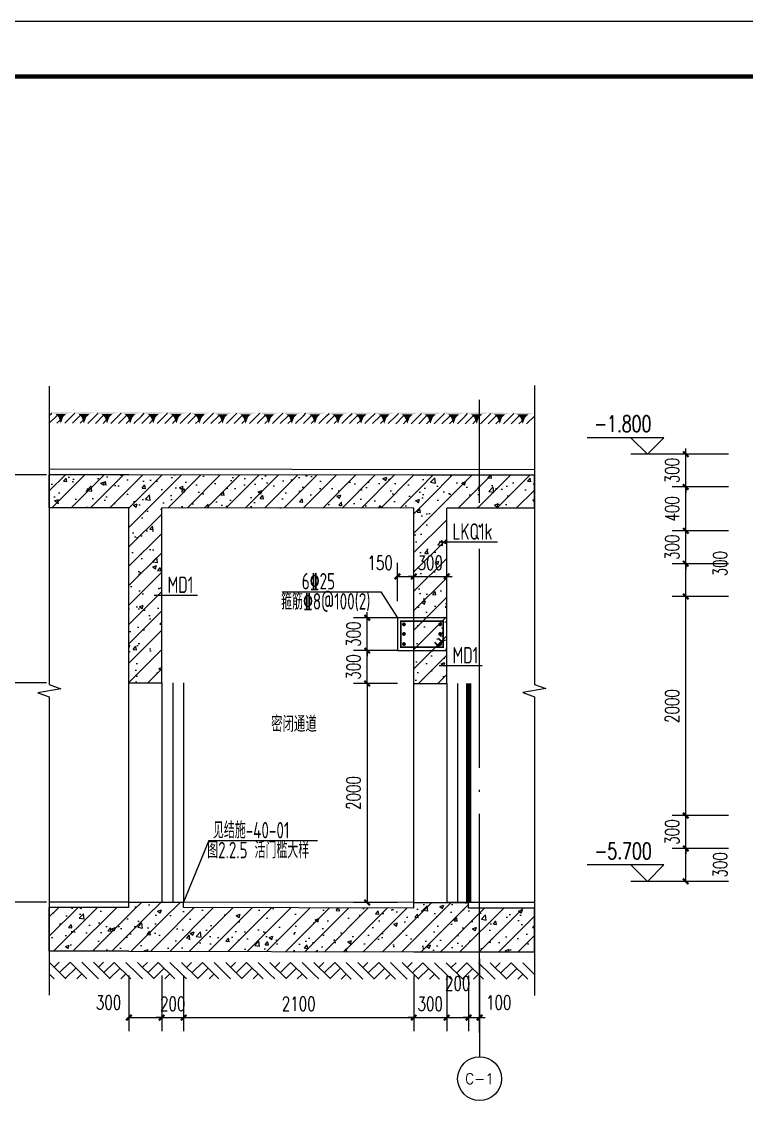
# Model space of a CAD drawing. Extents: x 37906 to 290206, y -18154 to 41246.
# Drawn here: x 275900 to 282512, y 31371 to 41246 of the extents above; entities that cross this region are included whole.
import ezdxf
from ezdxf.enums import TextEntityAlignment as Align

# ---------------------------------------------------------------- set-up
doc = ezdxf.new("R2010")
doc.units = 0
doc.header["$LTSCALE"] = 1000
doc.header["$MEASUREMENT"] = 0
doc.linetypes.add('DOTE', pattern=[2.42, 2, -0.2, 0.02, -0.2])
for name, color, linetype in [('$0$填充', 8, 'Continuous'), ('AXIS', 3, 'Continuous'), ('AXIS_TEXT', 7, 'Continuous'), ('DIM_SYMB', 3, 'Continuous'), ('DOTE', 1, 'DOTE'), ('ECA_TK', 7, 'Continuous'), ('PUB_DIM', 3, 'Continuous'), ('PUB_HATCH', 8, 'Continuous'), ('PUB_TEXT', 7, 'Continuous'), ('REIN', 1, 'Continuous'), ('RF-M', 7, 'Continuous'), ('RF-QT', 30, 'Continuous'), ('SURFACE', 6, 'Continuous'), ('TEXT', 7, 'Continuous'), ('tk', 7, 'Continuous'), ('可见线', 7, 'Continuous')]:
    doc.layers.add(name, color=color, linetype=linetype)
doc.layers.add('RF-WZ', color=110, linetype='Continuous', lineweight=0)
doc.styles.add('_TCH_AXIS', font='COMPLEX', dxfattribs={"bigfont": 'GBCBIG'})
doc.styles.add('_TCH_DIM', font='SIMPLEX', dxfattribs={"bigfont": 'GBCBIG'})
doc.styles.add('_TCH_DIM_T3', font='SIMPLEX', dxfattribs={"width": 0.705882, "bigfont": 'GBCBIG'})
doc.styles.add('COMPLEX', font='COMPLEX.shx', dxfattribs={"width": 0.65})
doc.styles.add('KING-1', font='GBENOR', dxfattribs={"bigfont": 'GBCBIG'})
doc.styles.get("Standard").update_dxf_attribs({"font": 'tssdeng2.shx', "width": 0.7, "bigfont": 'hztxt.shx'})
doc.styles.add('TSSD_Rein', font='tssdeng2.shx', dxfattribs={"width": 0.7, "bigfont": 'tssdchn.shx'})
doc.dimstyles.new('_TCH_ARCH&&50', dxfattribs={"dimtxt": 127.5, "dimasz": 50, "dimexe": 125, "dimexo": 150, "dimgap": 61.25, "dimtad": 1, "dimdec": 0, "dimrnd": 5, "dimzin": 0, "dimdsep": 46, "dimtxsty": '_TCH_DIM_T3', "dimblk": 'ARCHTICK', "dimcen": 0.09, "dimclrt": 7, "dimazin": 2, "dimtfac": 1, "dimtdec": 0, "dimtix": 1, "dimtmove": 2, "dimatfit": 3, "dimfxl": 1, "dimtolj": 1, "dimtzin": 0, "dimarcsym": 0})
pattern_1 = [(45, (-1511160.06, 8048.23), (-88.388348, 88.388348), []), (50, (-1511160.06, 8048.23), (358.63009, -31.376067), [37.5, -412.5]), (355, (-1511160.06, 8048.23), (-69.37567, 376.09607), [30, -330]), (100.4514, (-1511130.17, 8045.62), (289.25469, 344.71977), [31.870095, -350.571056]), (46.1842, (-1511160.06, 8148.23), (533.62052, -82.75951), [56.25, -618.75]), (96.6356, (-1511115.6, 8141.34), (467.33135, 487.05894), [47.80514, -525.8565]), (351.1842, (-1511160.06, 8148.23), (467.33097, 487.0593), [45, -495]), (21, (-1511110.06, 8123.23), (298.453526, -201.309445), [37.5, -412.5]), (326, (-1511110.06, 8123.23), (121.657666, 362.57502), [30, -330]), (71.4514, (-1511085.2, 8106.46), (420.111314, 161.26525), [31.870095, -350.571056]), (37.5, (-1511160.06, 8048.23), (6.079928, 166.446927), [0, -326, 0, -335, 0, -331.25]), (7.5, (-1511160.06, 8048.23), (131.534769, 197.205856), [0, -191, 0, -318.5, 0, -126.25]), (327.5, (-1511271.56, 8048.23), (266.911218, -11.277436), [0, -125, 0, -390, 0, -517.5]), (317.5, (-1511321.56, 8048.23), (291.593085, 50.05249), [0, -162.5, 0, -259, 0, -367.5])]

# ---------------------------------------------------------------- blocks, each defined once
blk = doc.blocks.new('10B_A1E图框')
at = {"layer": 'ECA_TK'}
blk.add_lwpolyline([(0, 0), (841, 0), (841, 594), (0, 594)], close=True, dxfattribs=at)
at = {"layer": 'ECA_TK', "const_width": 0.8}
blk.add_lwpolyline([(831, 10), (831, 584), (18, 584), (18, 10)], close=True, dxfattribs=at)
blk = doc.blocks.new('_ArchTick')
at = {"color": 0, "linetype": 'ByBlock', "const_width": 0.4}
blk.add_lwpolyline([(-0.5, -0.5), (0.5, 0.5)], dxfattribs=at)
blk = doc.blocks.new('*D739')
at = {"layer": 'Defpoints', "color": 0, "linetype": 'ByBlock'}
for p in [(281959.6, 37298.1), (282499, 37298.1), (282499, 36998.1)]:
    blk.add_point(p, dxfattribs=at)
at = {"layer": 'PUB_DIM', "color": 0, "linetype": 'ByBlock', "lineweight": -2}
for p, q in [((281959.6, 37298.1), (281959.6, 37348.1)), ((282349, 37298.1), (281834.6, 37298.1)), ((281959.6, 36998.1), (281959.6, 37298.1)), ((282349, 36998.1), (281834.6, 36998.1)), ((281959.6, 36998.1), (281959.6, 36948.1))]:
    blk.add_line(p, q, dxfattribs=at)
at = {"layer": 'PUB_DIM', "color": 0, "linetype": 'ByBlock', "lineweight": -2, "xscale": 50, "yscale": 50, "zscale": 50}
for p, rotation in [((281959.6, 37298.1), 270), ((281959.6, 36998.1), 90)]:
    blk.add_blockref('_ArchTick', p, dxfattribs=dict(at, rotation=rotation))
at = {"layer": 'PUB_DIM', "color": 7, "linetype": 'ByBlock', "insert": (281834.6, 37148.1), "char_height": 127.5, "attachment_point": 5, "rotation": 90, "style": '_TCH_DIM_T3'}
blk.add_mtext('\\A1;300', dxfattribs=at)
blk = doc.blocks.new('*D740')
at = {"layer": 'Defpoints', "color": 0, "linetype": 'ByBlock'}
for p in [(281959.6, 36998.1), (282499, 36998.1), (282499, 36598.1)]:
    blk.add_point(p, dxfattribs=at)
at = {"layer": 'PUB_DIM', "color": 0, "linetype": 'ByBlock', "lineweight": -2}
for p, q in [((282349, 36998.1), (281834.6, 36998.1)), ((281959.6, 36598.1), (281959.6, 36998.1)), ((282349, 36598.1), (281834.6, 36598.1))]:
    blk.add_line(p, q, dxfattribs=at)
at = {"layer": 'PUB_DIM', "color": 0, "linetype": 'ByBlock', "lineweight": -2, "xscale": 50, "yscale": 50, "zscale": 50}
for p, rotation in [((281959.6, 36998.1), 90), ((281959.6, 36598.1), 270)]:
    blk.add_blockref('_ArchTick', p, dxfattribs=dict(at, rotation=rotation))
at = {"layer": 'PUB_DIM', "color": 7, "linetype": 'ByBlock', "insert": (281834.6, 36798.1), "char_height": 127.5, "attachment_point": 5, "rotation": 90, "style": '_TCH_DIM_T3'}
blk.add_mtext('\\A1;400', dxfattribs=at)
blk = doc.blocks.new('*D741')
at = {"layer": 'Defpoints', "color": 0, "linetype": 'ByBlock'}
for p in [(281959.6, 36598.1), (282499, 36598.1), (282499, 36298.1)]:
    blk.add_point(p, dxfattribs=at)
at = {"layer": 'PUB_DIM', "color": 0, "linetype": 'ByBlock', "lineweight": -2}
for p, q in [((281959.6, 36598.1), (281959.6, 36648.1)), ((282349, 36598.1), (281834.6, 36598.1)), ((281959.6, 36298.1), (281959.6, 36598.1)), ((282349, 36298.1), (281834.6, 36298.1)), ((281959.6, 36298.1), (281959.6, 36248.1))]:
    blk.add_line(p, q, dxfattribs=at)
at = {"layer": 'PUB_DIM', "color": 0, "linetype": 'ByBlock', "lineweight": -2, "xscale": 50, "yscale": 50, "zscale": 50}
for p, rotation in [((281959.6, 36598.1), 270), ((281959.6, 36298.1), 90)]:
    blk.add_blockref('_ArchTick', p, dxfattribs=dict(at, rotation=rotation))
at = {"layer": 'PUB_DIM', "color": 7, "linetype": 'ByBlock', "insert": (281834.6, 36448.1), "char_height": 127.5, "attachment_point": 5, "rotation": 90, "style": '_TCH_DIM_T3'}
blk.add_mtext('\\A1;300', dxfattribs=at)
blk = doc.blocks.new('*D742')
at = {"layer": 'Defpoints', "color": 0, "linetype": 'ByBlock'}
for p in [(281959.6, 36298.1), (282499, 36298.1), (282499, 35998.1)]:
    blk.add_point(p, dxfattribs=at)
at = {"layer": 'PUB_DIM', "color": 0, "linetype": 'ByBlock', "lineweight": -2}
for p, q in [((282349, 36298.1), (281834.6, 36298.1)), ((281959.6, 35998.1), (281959.6, 36298.1)), ((282349, 35998.1), (281834.6, 35998.1))]:
    blk.add_line(p, q, dxfattribs=at)
at = {"layer": 'PUB_DIM', "color": 0, "linetype": 'ByBlock', "lineweight": -2, "xscale": 50, "yscale": 50, "zscale": 50}
for p, rotation in [((281959.6, 36298.1), 90), ((281959.6, 35998.1), 270)]:
    blk.add_blockref('_ArchTick', p, dxfattribs=dict(at, rotation=rotation))
at = {"layer": 'PUB_DIM', "color": 7, "linetype": 'ByBlock', "insert": (282272.1, 36298.1), "char_height": 127.5, "attachment_point": 5, "rotation": 90, "style": '_TCH_DIM_T3'}
blk.add_mtext('\\A1;300', dxfattribs=at)
blk = doc.blocks.new('*D743')
at = {"layer": 'Defpoints', "color": 0, "linetype": 'ByBlock'}
for p in [(281959.6, 35998.1), (282499, 35998.1), (282499, 33998.1)]:
    blk.add_point(p, dxfattribs=at)
at = {"layer": 'PUB_DIM', "color": 0, "linetype": 'ByBlock', "lineweight": -2}
for p, q in [((282349, 35998.1), (281834.6, 35998.1)), ((281959.6, 33998.1), (281959.6, 35998.1)), ((282349, 33998.1), (281834.6, 33998.1))]:
    blk.add_line(p, q, dxfattribs=at)
at = {"layer": 'PUB_DIM', "color": 0, "linetype": 'ByBlock', "lineweight": -2, "xscale": 50, "yscale": 50, "zscale": 50}
for p, rotation in [((281959.6, 35998.1), 90), ((281959.6, 33998.1), 270)]:
    blk.add_blockref('_ArchTick', p, dxfattribs=dict(at, rotation=rotation))
at = {"layer": 'PUB_DIM', "color": 7, "linetype": 'ByBlock', "insert": (281834.6, 34998.1), "char_height": 127.5, "attachment_point": 5, "rotation": 90, "style": '_TCH_DIM_T3'}
blk.add_mtext('\\A1;2000', dxfattribs=at)
blk = doc.blocks.new('*D744')
at = {"layer": 'Defpoints', "color": 0, "linetype": 'ByBlock'}
for p in [(281959.6, 33998.1), (282499, 33998.1), (282499, 33698.1)]:
    blk.add_point(p, dxfattribs=at)
at = {"layer": 'PUB_DIM', "color": 0, "linetype": 'ByBlock', "lineweight": -2}
for p, q in [((282349, 33998.1), (281834.6, 33998.1)), ((281959.6, 33998.1), (281959.6, 34048.1)), ((281959.6, 33698.1), (281959.6, 33998.1)), ((282349, 33698.1), (281834.6, 33698.1)), ((281959.6, 33698.1), (281959.6, 33648.1))]:
    blk.add_line(p, q, dxfattribs=at)
at = {"layer": 'PUB_DIM', "color": 0, "linetype": 'ByBlock', "lineweight": -2, "xscale": 50, "yscale": 50, "zscale": 50}
for p, rotation in [((281959.6, 33998.1), 270), ((281959.6, 33698.1), 90)]:
    blk.add_blockref('_ArchTick', p, dxfattribs=dict(at, rotation=rotation))
at = {"layer": 'PUB_DIM', "color": 7, "linetype": 'ByBlock', "insert": (281834.6, 33848.1), "char_height": 127.5, "attachment_point": 5, "rotation": 90, "style": '_TCH_DIM_T3'}
blk.add_mtext('\\A1;300', dxfattribs=at)
blk = doc.blocks.new('*D745')
at = {"layer": 'Defpoints', "color": 0, "linetype": 'ByBlock'}
for p in [(281959.6, 33698.1), (282499, 33698.1), (282499, 33398.1)]:
    blk.add_point(p, dxfattribs=at)
at = {"layer": 'PUB_DIM', "color": 0, "linetype": 'ByBlock', "lineweight": -2}
for p, q in [((282349, 33698.1), (281834.6, 33698.1)), ((281959.6, 33398.1), (281959.6, 33698.1)), ((282349, 33398.1), (281834.6, 33398.1))]:
    blk.add_line(p, q, dxfattribs=at)
at = {"layer": 'PUB_DIM', "color": 0, "linetype": 'ByBlock', "lineweight": -2, "xscale": 50, "yscale": 50, "zscale": 50}
for p, rotation in [((281959.6, 33698.1), 90), ((281959.6, 33398.1), 270)]:
    blk.add_blockref('_ArchTick', p, dxfattribs=dict(at, rotation=rotation))
at = {"layer": 'PUB_DIM', "color": 7, "linetype": 'ByBlock', "insert": (282272.1, 33548.1), "char_height": 127.5, "attachment_point": 5, "rotation": 90, "style": '_TCH_DIM_T3'}
blk.add_mtext('\\A1;300', dxfattribs=at)
blk = doc.blocks.new('*D749')
at = {"layer": 'Defpoints', "color": 0}
for p in [(276878, 32689.3), (277178, 32689.3), (277178, 32154.1)]:
    blk.add_point(p, dxfattribs=at)
at = {"layer": 'PUB_DIM', "color": 0, "lineweight": -2}
for p, q in [((276878, 32539.3), (276878, 32029.1)), ((277178, 32539.3), (277178, 32029.1)), ((276878, 32154.1), (277178, 32154.1))]:
    blk.add_line(p, q, dxfattribs=at)
at = {"layer": 'PUB_DIM', "color": 0, "lineweight": -2, "xscale": 50, "yscale": 50, "zscale": 50, "rotation": 180}
blk.add_blockref('_ArchTick', (276878, 32154.1), dxfattribs=at)
at = {"layer": 'PUB_DIM', "color": 0, "lineweight": -2, "xscale": 50, "yscale": 50, "zscale": 50}
blk.add_blockref('_ArchTick', (277178, 32154.1), dxfattribs=at)
at = {"layer": 'PUB_DIM', "color": 7, "insert": (276693, 32291.6), "char_height": 127.5, "attachment_point": 5, "style": '_TCH_DIM_T3'}
blk.add_mtext('\\A1;300', dxfattribs=at)
blk = doc.blocks.new('*D750')
at = {"layer": 'Defpoints', "color": 0}
for p in [(277178, 32689.3), (277378, 32689.3), (277378, 32154.1)]:
    blk.add_point(p, dxfattribs=at)
at = {"layer": 'PUB_DIM', "color": 0, "lineweight": -2}
for p, q in [((277178, 32539.3), (277178, 32029.1)), ((277378, 32539.3), (277378, 32029.1)), ((277178, 32154.1), (277128, 32154.1)), ((277178, 32154.1), (277378, 32154.1)), ((277378, 32154.1), (277428, 32154.1))]:
    blk.add_line(p, q, dxfattribs=at)
at = {"layer": 'PUB_DIM', "color": 0, "lineweight": -2, "xscale": 50, "yscale": 50, "zscale": 50}
blk.add_blockref('_ArchTick', (277178, 32154.1), dxfattribs=at)
at = {"layer": 'PUB_DIM', "color": 0, "lineweight": -2, "xscale": 50, "yscale": 50, "zscale": 50, "rotation": 180}
blk.add_blockref('_ArchTick', (277378, 32154.1), dxfattribs=at)
at = {"layer": 'PUB_DIM', "color": 7, "insert": (277278, 32279.1), "char_height": 127.5, "attachment_point": 5, "style": '_TCH_DIM_T3'}
blk.add_mtext('\\A1;200', dxfattribs=at)
blk = doc.blocks.new('*D751')
at = {"layer": 'Defpoints', "color": 0}
for p in [(277378, 32689.3), (279477.9, 32689.3), (279477.9, 32154.1)]:
    blk.add_point(p, dxfattribs=at)
at = {"layer": 'PUB_DIM', "color": 0, "lineweight": -2}
for p, q in [((277378, 32539.3), (277378, 32029.1)), ((279477.9, 32539.3), (279477.9, 32029.1)), ((277378, 32154.1), (279477.9, 32154.1))]:
    blk.add_line(p, q, dxfattribs=at)
at = {"layer": 'PUB_DIM', "color": 0, "lineweight": -2, "xscale": 50, "yscale": 50, "zscale": 50, "rotation": 180}
blk.add_blockref('_ArchTick', (277378, 32154.1), dxfattribs=at)
at = {"layer": 'PUB_DIM', "color": 0, "lineweight": -2, "xscale": 50, "yscale": 50, "zscale": 50}
blk.add_blockref('_ArchTick', (279477.9, 32154.1), dxfattribs=at)
at = {"layer": 'PUB_DIM', "color": 7, "insert": (278427.9, 32279.1), "char_height": 127.5, "attachment_point": 5, "style": '_TCH_DIM_T3'}
blk.add_mtext('\\A1;2100', dxfattribs=at)
blk = doc.blocks.new('*D752')
at = {"layer": 'Defpoints', "color": 0}
for p in [(279477.9, 32689.3), (279777.9, 32689.3), (279777.9, 32154.1)]:
    blk.add_point(p, dxfattribs=at)
at = {"layer": 'PUB_DIM', "color": 0, "lineweight": -2}
for p, q in [((279477.9, 32539.3), (279477.9, 32029.1)), ((279777.9, 32539.3), (279777.9, 32029.1)), ((279477.9, 32154.1), (279427.9, 32154.1)), ((279477.9, 32154.1), (279777.9, 32154.1)), ((279777.9, 32154.1), (279827.9, 32154.1))]:
    blk.add_line(p, q, dxfattribs=at)
at = {"layer": 'PUB_DIM', "color": 0, "lineweight": -2, "xscale": 50, "yscale": 50, "zscale": 50}
blk.add_blockref('_ArchTick', (279477.9, 32154.1), dxfattribs=at)
at = {"layer": 'PUB_DIM', "color": 0, "lineweight": -2, "xscale": 50, "yscale": 50, "zscale": 50, "rotation": 180}
blk.add_blockref('_ArchTick', (279777.9, 32154.1), dxfattribs=at)
at = {"layer": 'PUB_DIM', "color": 7, "insert": (279627.9, 32279.1), "char_height": 127.5, "attachment_point": 5, "style": '_TCH_DIM_T3'}
blk.add_mtext('\\A1;300', dxfattribs=at)
blk = doc.blocks.new('*D753')
at = {"layer": 'Defpoints', "color": 0}
for p in [(279777.9, 32689.3), (279977.9, 32689.3), (279977.9, 32154.1)]:
    blk.add_point(p, dxfattribs=at)
at = {"layer": 'PUB_DIM', "color": 0, "lineweight": -2}
for p, q in [((279777.9, 32539.3), (279777.9, 32029.1)), ((279977.9, 32539.3), (279977.9, 32029.1)), ((279777.9, 32154.1), (279977.9, 32154.1))]:
    blk.add_line(p, q, dxfattribs=at)
at = {"layer": 'PUB_DIM', "color": 0, "lineweight": -2, "xscale": 50, "yscale": 50, "zscale": 50, "rotation": 180}
blk.add_blockref('_ArchTick', (279777.9, 32154.1), dxfattribs=at)
at = {"layer": 'PUB_DIM', "color": 0, "lineweight": -2, "xscale": 50, "yscale": 50, "zscale": 50}
blk.add_blockref('_ArchTick', (279977.9, 32154.1), dxfattribs=at)
at = {"layer": 'PUB_DIM', "color": 7, "insert": (279877.9, 32466.6), "char_height": 127.5, "attachment_point": 5, "style": '_TCH_DIM_T3'}
blk.add_mtext('\\A1;200', dxfattribs=at)
blk = doc.blocks.new('*D754')
at = {"layer": 'Defpoints', "color": 0}
for p in [(279977.9, 32689.3), (280077.9, 32689.3), (280077.9, 32154.1)]:
    blk.add_point(p, dxfattribs=at)
at = {"layer": 'PUB_DIM', "color": 0, "lineweight": -2}
for p, q in [((279977.9, 32539.3), (279977.9, 32029.1)), ((280077.9, 32539.3), (280077.9, 32029.1)), ((279977.9, 32154.1), (279927.9, 32154.1)), ((279977.9, 32154.1), (280077.9, 32154.1)), ((280077.9, 32154.1), (280127.9, 32154.1))]:
    blk.add_line(p, q, dxfattribs=at)
at = {"layer": 'PUB_DIM', "color": 0, "lineweight": -2, "xscale": 50, "yscale": 50, "zscale": 50}
blk.add_blockref('_ArchTick', (279977.9, 32154.1), dxfattribs=at)
at = {"layer": 'PUB_DIM', "color": 0, "lineweight": -2, "xscale": 50, "yscale": 50, "zscale": 50, "rotation": 180}
blk.add_blockref('_ArchTick', (280077.9, 32154.1), dxfattribs=at)
at = {"layer": 'PUB_DIM', "color": 7, "insert": (280252.9, 32291.6), "char_height": 127.5, "attachment_point": 5, "style": '_TCH_DIM_T3'}
blk.add_mtext('\\A1;100', dxfattribs=at)
blk = doc.blocks.new('*D755')
at = {"layer": 'Defpoints', "color": 0}
for p in [(275687.9, 37109.3), (276278, 37109.3), (276278, 35209.3)]:
    blk.add_point(p, dxfattribs=at)
at = {"layer": 'PUB_DIM', "color": 0, "lineweight": -2}
for p, q in [((276128, 37109.3), (275562.9, 37109.3)), ((275687.9, 35209.3), (275687.9, 37109.3)), ((276128, 35209.3), (275562.9, 35209.3))]:
    blk.add_line(p, q, dxfattribs=at)
at = {"layer": 'PUB_DIM', "color": 0, "lineweight": -2, "xscale": 50, "yscale": 50, "zscale": 50}
for p, rotation in [((275687.9, 37109.3), 90), ((275687.9, 35209.3), 270)]:
    blk.add_blockref('_ArchTick', p, dxfattribs=dict(at, rotation=rotation))
at = {"layer": 'PUB_DIM', "color": 7, "insert": (275562.9, 36159.3), "char_height": 127.5, "attachment_point": 5, "rotation": 90, "style": '_TCH_DIM_T3'}
blk.add_mtext('\\A1;1900', dxfattribs=at)
blk = doc.blocks.new('*D756')
at = {"layer": 'Defpoints', "color": 0}
for p in [(275687.9, 35209.3), (276278, 35209.3), (276278, 33209.3)]:
    blk.add_point(p, dxfattribs=at)
at = {"layer": 'PUB_DIM', "color": 0, "lineweight": -2}
for p, q in [((276128, 35209.3), (275562.9, 35209.3)), ((275687.9, 33209.3), (275687.9, 35209.3)), ((276128, 33209.3), (275562.9, 33209.3))]:
    blk.add_line(p, q, dxfattribs=at)
at = {"layer": 'PUB_DIM', "color": 0, "lineweight": -2, "xscale": 50, "yscale": 50, "zscale": 50}
for p, rotation in [((275687.9, 35209.3), 90), ((275687.9, 33209.3), 270)]:
    blk.add_blockref('_ArchTick', p, dxfattribs=dict(at, rotation=rotation))
at = {"layer": 'PUB_DIM', "color": 7, "insert": (275562.9, 34209.3), "char_height": 127.5, "attachment_point": 5, "rotation": 90, "style": '_TCH_DIM_T3'}
blk.add_mtext('\\A1;2000', dxfattribs=at)
blk = doc.blocks.new('$LinePat$素土夯实')
at = {"color": 0}
for p, q in [((0, -210), (210, 0)), ((120, -300), (420, 0)), ((420, 0), (608, -188)), ((495, -300), (795, 0)), ((615, 0), (705, -90)), ((315, -105), (502, -293)), ((210, -210), (300, -300)), ((705, -300), (795, -210))]:
    blk.add_line(p, q, dxfattribs=at)
blk = doc.blocks.new('$LinePat$自然土壤')
at = {"color": 0}
for p, q in [((0, -90), (71, -19)), ((0, -300), (211, -89)), ((210, -300), (286, -224)), ((420, -300), (630, -90))]:
    blk.add_line(p, q, dxfattribs=at)
for points in [[(0, 0), (630, 0), (168, -45), (462, -45)], [(168, -45), (462, -45), (252, -132), (378, -132)], [(252, -132), (378, -132), (315, -300)]]:
    blk.add_solid(points, dxfattribs=at)
blk = doc.blocks.new('_AXISO')
blk.add_circle((0, 0), 0.5)
at = {"layer": 'AXIS_TEXT', "style": 'COMPLEX', "width": 1.041667}
blk.add_attdef('A', text='', height=0.56, dxfattribs=at).set_placement((-0.25, -0.28), (0.25, -0.28), align=Align.FIT)
blk = doc.blocks.new('*D1077')
at = {"layer": 'Defpoints', "color": 0}
for p in [(279478.1, 36181), (279328.1, 35804.5), (279478.1, 35804.5)]:
    blk.add_point(p, dxfattribs=at)
at = {"layer": 'PUB_DIM', "color": 0, "lineweight": -2}
for p, q in [((279328.1, 35954.5), (279328.1, 36306)), ((279478.1, 35954.5), (279478.1, 36306)), ((279328.1, 36181), (279478.1, 36181))]:
    blk.add_line(p, q, dxfattribs=at)
at = {"layer": 'PUB_DIM', "color": 0, "lineweight": -2, "xscale": 50, "yscale": 50, "zscale": 50, "rotation": 180}
blk.add_blockref('_ArchTick', (279328.1, 36181), dxfattribs=at)
at = {"layer": 'PUB_DIM', "color": 0, "lineweight": -2, "xscale": 50, "yscale": 50, "zscale": 50}
blk.add_blockref('_ArchTick', (279478.1, 36181), dxfattribs=at)
at = {"layer": 'PUB_DIM', "color": 7, "insert": (279170.9, 36306), "char_height": 127.5, "attachment_point": 5, "style": '_TCH_DIM_T3'}
blk.add_mtext('\\A1;150', dxfattribs=at)
blk = doc.blocks.new('*D1078')
at = {"layer": 'Defpoints', "color": 0}
for p in [(279778.1, 36181), (279478.1, 35804.5), (279778.1, 35804.5)]:
    blk.add_point(p, dxfattribs=at)
at = {"layer": 'PUB_DIM', "color": 0, "lineweight": -2}
for p, q in [((279478.1, 35954.5), (279478.1, 36306)), ((279778.1, 35954.5), (279778.1, 36306)), ((279478.1, 36181), (279428.1, 36181)), ((279478.1, 36181), (279778.1, 36181)), ((279778.1, 36181), (279828.1, 36181))]:
    blk.add_line(p, q, dxfattribs=at)
at = {"layer": 'PUB_DIM', "color": 0, "lineweight": -2, "xscale": 50, "yscale": 50, "zscale": 50}
blk.add_blockref('_ArchTick', (279478.1, 36181), dxfattribs=at)
at = {"layer": 'PUB_DIM', "color": 0, "lineweight": -2, "xscale": 50, "yscale": 50, "zscale": 50, "rotation": 180}
blk.add_blockref('_ArchTick', (279778.1, 36181), dxfattribs=at)
at = {"layer": 'PUB_DIM', "color": 7, "insert": (279628.1, 36306), "char_height": 127.5, "attachment_point": 5, "style": '_TCH_DIM_T3'}
blk.add_mtext('\\A1;300', dxfattribs=at)
blk = doc.blocks.new('*D1079')
at = {"layer": 'Defpoints', "color": 0}
for p in [(279053, 35504.5), (279478.1, 35504.5), (279478.1, 35204.5)]:
    blk.add_point(p, dxfattribs=at)
at = {"layer": 'PUB_DIM', "color": 0, "lineweight": -2}
for p, q in [((279053, 35504.5), (279053, 35554.5)), ((279328.1, 35504.5), (278928, 35504.5)), ((279053, 35204.5), (279053, 35504.5)), ((279328.1, 35204.5), (278928, 35204.5)), ((279053, 35204.5), (279053, 35154.5))]:
    blk.add_line(p, q, dxfattribs=at)
at = {"layer": 'PUB_DIM', "color": 0, "lineweight": -2, "xscale": 50, "yscale": 50, "zscale": 50}
for p, rotation in [((279053, 35504.5), 270), ((279053, 35204.5), 90)]:
    blk.add_blockref('_ArchTick', p, dxfattribs=dict(at, rotation=rotation))
at = {"layer": 'PUB_DIM', "color": 7, "insert": (278928, 35354.5), "char_height": 127.5, "attachment_point": 5, "rotation": 90, "style": '_TCH_DIM_T3'}
blk.add_mtext('\\A1;300', dxfattribs=at)
blk = doc.blocks.new('*D1080')
at = {"layer": 'Defpoints', "color": 0}
for p in [(279053, 35804.5), (279478.1, 35804.5), (279478.1, 35504.5)]:
    blk.add_point(p, dxfattribs=at)
at = {"layer": 'PUB_DIM', "color": 0, "lineweight": -2}
for p, q in [((279053, 35804.5), (279053, 35854.5)), ((279328.1, 35804.5), (278928, 35804.5)), ((279053, 35504.5), (279053, 35804.5)), ((279328.1, 35504.5), (278928, 35504.5)), ((279053, 35504.5), (279053, 35454.5))]:
    blk.add_line(p, q, dxfattribs=at)
at = {"layer": 'PUB_DIM', "color": 0, "lineweight": -2, "xscale": 50, "yscale": 50, "zscale": 50}
for p, rotation in [((279053, 35804.5), 270), ((279053, 35504.5), 90)]:
    blk.add_blockref('_ArchTick', p, dxfattribs=dict(at, rotation=rotation))
at = {"layer": 'PUB_DIM', "color": 7, "insert": (278928, 35654.5), "char_height": 127.5, "attachment_point": 5, "rotation": 90, "style": '_TCH_DIM_T3'}
blk.add_mtext('\\A1;300', dxfattribs=at)
blk = doc.blocks.new('*D1081')
at = {"layer": 'Defpoints', "color": 0}
for p in [(279478.1, 35204.5), (279053, 33204.5), (279478.1, 33204.5)]:
    blk.add_point(p, dxfattribs=at)
at = {"layer": 'PUB_DIM', "color": 0, "lineweight": -2}
for p, q in [((279328.1, 35204.5), (278928, 35204.5)), ((279053, 35204.5), (279053, 33204.5)), ((279328.1, 33204.5), (278928, 33204.5))]:
    blk.add_line(p, q, dxfattribs=at)
at = {"layer": 'PUB_DIM', "color": 0, "lineweight": -2, "xscale": 50, "yscale": 50, "zscale": 50}
for p, rotation in [((279053, 35204.5), 90), ((279053, 33204.5), 270)]:
    blk.add_blockref('_ArchTick', p, dxfattribs=dict(at, rotation=rotation))
at = {"layer": 'PUB_DIM', "color": 7, "insert": (278928, 34204.5), "char_height": 127.5, "attachment_point": 5, "rotation": 90, "style": '_TCH_DIM_T3'}
blk.add_mtext('\\A1;2000', dxfattribs=at)

msp = doc.modelspace()

# ---------------------------------------------------------------- hatches: boundary and pattern name
at = {"layer": 'PUB_HATCH'}
h = msp.add_hatch(dxfattribs=at)
h.set_pattern_fill('钢筋混凝土', color=256, scale=50, style=0)
h.set_pattern_definition(pattern_1)
h.paths.add_polyline_path([(276953.1, 36959.2), (276878, 37109.3), (276152, 37109.3), (276152, 36809.3), (276878, 36809.3)])
h = msp.add_hatch(dxfattribs=at)
h.set_pattern_fill('钢筋混凝土', color=256, scale=50, style=0)
h.set_pattern_definition(pattern_1)
h.paths.add_polyline_path([(279553.1, 36954.5), (279478.5, 37104.5), (276878.5, 37109.3), (276953.1, 36959.2), (277178, 36808.7), (279477.9, 36804.5)])
h = msp.add_hatch(dxfattribs=at)
h.set_pattern_fill('钢筋混凝土', color=256, scale=50, style=0)
h.set_pattern_definition(pattern_1)
h.paths.add_polyline_path([(280577.9, 37104.5), (279477.9, 37104.5), (279553.1, 36954.5), (279777.9, 36804.5), (280577.9, 36804.5)])
h = msp.add_hatch(dxfattribs=at)
h.set_pattern_fill('钢筋混凝土', color=256, scale=50, style=0)
h.set_pattern_definition(pattern_1)
h.paths.add_polyline_path([(277178, 35209.3), (277178, 36808.7), (276953.1, 36959.2), (276878, 36809.3), (276878, 35209.3)])
h = msp.add_hatch(dxfattribs=at)
h.set_pattern_fill('钢筋混凝土', color=256, scale=50, style=0)
h.set_pattern_definition(pattern_1)
h.paths.add_polyline_path([(279778.1, 35204.6), (279777.9, 36804.5), (279553.1, 36954.5), (279477.9, 36804.5), (279478.1, 35204.5)])
h = msp.add_hatch(dxfattribs=at)
h.set_pattern_fill('钢筋混凝土', color=256, scale=50, style=0)
h.set_pattern_definition(pattern_1)
h.paths.add_polyline_path([(277144.6, 33025.5), (277378, 33158.4), (277378, 33209.3), (276878, 33209.3), (276878, 33159.3)])
h = msp.add_hatch(dxfattribs=at)
h.set_pattern_fill('钢筋混凝土', color=256, scale=50, style=0)
h.set_pattern_definition(pattern_1)
h.paths.add_polyline_path([(279744.7, 33021.2), (279978, 33154.5), (279977.9, 33205), (279477.9, 33204.5), (279478, 33154.5)])
h = msp.add_hatch(dxfattribs=at)
h.set_pattern_fill('钢筋混凝土', color=256, scale=50, style=0)
h.set_pattern_definition(pattern_1)
h.paths.add_polyline_path([(276878.1, 33026), (276878, 33159.3), (276152, 33159.3), (276152, 32759.3), (276878, 32759.3)])
h = msp.add_hatch(dxfattribs=at)
h.set_pattern_fill('钢筋混凝土', color=256, scale=50, style=0)
h.set_pattern_definition(pattern_1)
h.paths.add_polyline_path([(277144.6, 33025.5), (276878, 33159.3), (276878.5, 33159.3), (276878.1, 33026), (276877.8, 32759.3), (277177.8, 32758.7)])
h = msp.add_hatch(dxfattribs=at)
h.set_pattern_fill('钢筋混凝土', color=256, scale=50, style=0)
h.set_pattern_definition(pattern_1)
h.paths.add_polyline_path([(279478.1, 33021.2), (279478.5, 33154.5), (277378, 33158.4), (277144.6, 33025.5), (277177.8, 32758.7), (279477.7, 32754.5)])
h = msp.add_hatch(dxfattribs=at)
h.set_pattern_fill('钢筋混凝土', color=256, scale=50, style=0)
h.set_pattern_definition(pattern_1)
h.paths.add_polyline_path([(279744.7, 33021.2), (279478, 33154.5), (279477.9, 33154.5), (279478, 33021.2), (279477.9, 32754.5), (279778.2, 32754.5)])
h = msp.add_hatch(dxfattribs=at)
h.set_pattern_fill('钢筋混凝土', color=256, scale=50, style=0)
h.set_pattern_definition(pattern_1)
h.paths.add_polyline_path([(280577.9, 33154.5), (279978, 33154.5), (279744.7, 33021.2), (279778.2, 32754.5), (280577.9, 32754.5)])

# ---------------------------------------------------------------- linework, layer by layer
for p, q in [((280577.9, 37154.5), (276152, 37159.3)), ((280242.4, 36495), (279709.2, 36495.1)), ((277502.9, 36009), (277109.1, 36009)), ((280102.9, 35365.8), (279709.2, 35365.9))]:
    msp.add_line(p, q)
at = {"layer": 'AXIS'}
msp.add_line((280077.9, 32689.3), (280077.9, 31796.1), dxfattribs=at)
at = {"layer": 'DIM_SYMB'}
for points in [[(280577.9, 37925.1), (280577.9, 35196.1), (280682.9, 35157.8), (280472.9, 35120.8), (280577.9, 35083.6), (280577.9, 32354.5)], [(276152, 37917.5), (276152, 35194.6), (276257, 35156.4), (276047, 35119.4), (276152, 35082.1), (276152, 32359.3)]]:
    msp.add_lwpolyline(points, dxfattribs=at)
at = {"layer": 'DOTE'}
msp.add_line((280077.9, 32013.9), (280077.9, 37794), dxfattribs=at)
at = {"layer": 'PUB_DIM'}
for p, q in [((281759.6, 37448.1), (281059.6, 37448.1)), ((281609.6, 37298.1), (281459.6, 37448.1)), ((281609.6, 37298.1), (281759.6, 37448.1)), ((281959.6, 37298.1), (281459.6, 37298.1)), ((281759.6, 33548.1), (281059.6, 33548.1)), ((281609.6, 33398.1), (281459.6, 33548.1)), ((281609.6, 33398.1), (281759.6, 33548.1)), ((281959.6, 33398.1), (281459.6, 33398.1))]:
    msp.add_line(p, q, dxfattribs=at)
at = {"layer": 'REIN', "const_width": 15}
msp.add_lwpolyline([(279745.6, 35772), (279745.6, 35537), (279360.6, 35537), (279360.6, 35772)], close=True, dxfattribs=at)
at = {"layer": 'REIN', "const_width": 17.5}
for points in [[(279396.9, 35744.3, -1), (279379.4, 35744.3, -1)], [(279709.3, 35744.3, 1), (279726.8, 35744.3, 1)], [(279396.9, 35656.2, -1), (279379.4, 35656.2, -1)], [(279709.3, 35656.2, 1), (279726.8, 35656.2, 1)], [(279396.9, 35564.3, -1), (279379.4, 35564.3, -1)], [(279709.3, 35564.3, 1), (279726.8, 35564.3, 1)]]:
    msp.add_lwpolyline(points, format="xyb", close=True, dxfattribs=at)
at = {"layer": 'REIN', "const_width": 15}
for points in [[(279710.2, 35537), (279667.8, 35579.5)], [(279703.1, 35614.8), (279745.6, 35572.4)]]:
    msp.add_lwpolyline(points, dxfattribs=at)
at = {"layer": 'RF-M'}
for p, q in [((276878, 33209.3), (276878, 35209.3)), ((277178, 35209.3), (277178, 33209.3)), ((277278, 35209.3), (277278, 33209.3)), ((277378, 35209.3), (277378, 33209.3)), ((279478.1, 33204.5), (279478.1, 35204.5)), ((279778.1, 35204.5), (279778.1, 33204.5)), ((279878.1, 35204.5), (279878.1, 33204.5)), ((279978.1, 35204.5), (279978.1, 33204.5))]:
    msp.add_line(p, q, dxfattribs=at)
at = {"layer": 'RF-M', "const_width": 50}
msp.add_lwpolyline([(279978.1, 35204.5), (279978.1, 33204.5)], dxfattribs=at)
at = {"layer": 'RF-QT'}
for p, q in [((276878, 37109.3), (276152, 37109.3)), ((276152, 36809.3), (276152, 37109.3)), ((279478.5, 37104.5), (276878.5, 37109.3)), ((280577.9, 37104.5), (279477.9, 37104.5)), ((280577.9, 36804.5), (280577.9, 37104.5)), ((276878, 36809.3), (276152, 36809.3)), ((276878, 35209.3), (276878, 36809.3)), ((277178, 35209.3), (277178, 36808.7)), ((279477.9, 36804.5), (277178, 36808.7)), ((279478.1, 35204.5), (279477.9, 36804.5)), ((280577.9, 36804.5), (279777.9, 36804.5)), ((279778.1, 35204.6), (279777.9, 36804.5)), ((276878, 35209.3), (277178, 35209.3)), ((279478.1, 35204.5), (279778.1, 35204.6)), ((276878, 33159.3), (276878, 33209.3)), ((276878, 33209.3), (277378, 33209.3)), ((277378, 33158.4), (277378, 33209.3)), ((279477.9, 33204.5), (279977.9, 33205)), ((279478, 33154.5), (279477.9, 33204.5)), ((279978, 33154.5), (279977.9, 33205)), ((276878, 33159.3), (276152, 33159.3)), ((276152, 32759.3), (276152, 33159.3)), ((276878, 33159.3), (276878.5, 33159.3)), ((279478.5, 33154.5), (277378, 33158.4)), ((279478, 33154.5), (279477.9, 33154.5)), ((280577.9, 33154.5), (279978, 33154.5)), ((280577.9, 32754.5), (280577.9, 33154.5)), ((276878, 32759.3), (276152, 32759.3)), ((276877.8, 32759.3), (279477.7, 32754.5)), ((279477.9, 32754.5), (280577.9, 32754.5))]:
    msp.add_line(p, q, dxfattribs=at)
at = {"layer": 'TEXT'}
for p, q in [((278276.3, 36041.8), (279178.1, 36041.8)), ((279178.1, 36041.8), (279328.1, 35804.5))]:
    msp.add_line(p, q, dxfattribs=at)
at = {"layer": 'TEXT', "color": 4}
for q in [(277378, 33209.3), (278600.3, 33771.2)]:
    msp.add_line((277608.5, 33771.2), q, dxfattribs=at)
at = {"layer": 'TEXT'}
msp.add_lwpolyline([(279328.1, 35504.5), (279778.1, 35504.5), (279778.1, 35804.5), (279328.1, 35804.5)], close=True, dxfattribs=at)
at = {"layer": '可见线'}
for p, q in [((276878, 33209.3), (276152, 33209.3)), ((279477.9, 33204.5), (277178, 33209.3)), ((280577.9, 33204.5), (279777.9, 33204.5))]:
    msp.add_line(p, q, dxfattribs=at)

# ---------------------------------------------------------------- block references
at = {"layer": '$0$填充', "xscale": -0.5061150250413614, "yscale": 0.5, "zscale": 0.5, "rotation": 359.9384158371209}
for p in [(276554.3, 32658.9), (276956.7, 32658.4), (277359, 32658), (277761.4, 32657.6), (278163.8, 32657.1), (278566.1, 32656.7), (278968.5, 32656.3), (279370.8, 32655.8), (279773.2, 32655.4), (280175.6, 32655), (280577.9, 32654.5)]:
    msp.add_blockref('$LinePat$素土夯实', p, dxfattribs=at)
at = {"layer": 'AXIS'}
ref = msp.add_blockref('_AXISO', (280077.9, 31596.1), dxfattribs=dict(at, xscale=400, yscale=400, zscale=400))
ref.add_attrib('A', 'C-1', dxfattribs={"layer": 'AXIS_TEXT', "height": 98.31, "style": '_TCH_AXIS'}).set_placement((279946.8, 31546.9), (280209, 31546.9), align=Align.FIT)
at = {"layer": 'SURFACE', "color": 8, "xscale": 0.3345408838929945, "yscale": 0.3333333333333333, "zscale": 0.3333333333333333, "rotation": 359.9384158280851}
for p in [(276152, 37679.5), (276362.8, 37679.3), (276573.5, 37679), (276784.3, 37678.8), (276995, 37678.6), (277205.8, 37678.4), (277416.6, 37678.1), (277627.3, 37677.9), (277838.1, 37677.7), (278048.8, 37677.4), (278259.6, 37677.2), (278470.4, 37677), (278681.1, 37676.8), (278891.9, 37676.5), (279102.7, 37676.3), (279313.4, 37676.1), (279524.2, 37675.9), (279734.9, 37675.6), (279945.7, 37675.4), (280156.5, 37675.2), (280367.2, 37675)]:
    msp.add_blockref('$LinePat$自然土壤', p, dxfattribs=at)
at = {"layer": 'tk', "xscale": 50, "yscale": 50, "zscale": 50}
msp.add_blockref('10B_A1E图框', (248156.2, 11546.3), dxfattribs=at)

# ---------------------------------------------------------------- texts
at = {"width": 0.7}
for s, p in [('LKQ1k', (279831.3, 36516.2)), ('MD1', (277231.2, 36030.1)), ('MD1', (279831.3, 35387))]:
    msp.add_text(s, height=150, rotation=359.99028, dxfattribs=at).set_placement(p)
at = {"layer": 'PUB_TEXT', "style": '_TCH_DIM', "width": 0.705882}
for s, p in [('-1.800', (281124.1, 37500.6)), ('-5.700', (281127.1, 33600.6))]:
    msp.add_text(s, height=148.75, dxfattribs=at).set_placement(p)
at = {"layer": 'RF-WZ', "style": 'KING-1'}
msp.add_text('密闭通道', height=144.68, dxfattribs=at).set_placement((278175.8, 34761.6))
at = {"layer": 'TEXT', "color": 4, "ltscale": 100, "style": 'TSSD_Rein', "width": 0.7}
for s, p in [('6%%13225', (278455.8, 36062.6)), ('箍筋\x848@100(2)', (278267.2, 35879.2)), ('见结施-40-01', (277644.8, 33790.3)), ('图2.2.5 活门槛大样', (277592.8, 33608.4))]:
    msp.add_text(s, height=150, dxfattribs=at).set_placement(p)

# ---------------------------------------------------------------- dimensions: what is measured, and where the dimension line sits
at = {"layer": 'PUB_DIM', "linetype": 'ByBlock'}
for p1, p2, picture, middle in [((282499, 36998.1), (282499, 37298.1), '*D739', (281834.6, 37148.1)), ((282499, 36598.1), (282499, 36998.1), '*D740', (281834.6, 36798.1)), ((282499, 36298.1), (282499, 36598.1), '*D741', (281834.6, 36448.1)), ((282499, 33998.1), (282499, 35998.1), '*D743', (281834.6, 34998.1)), ((282499, 33698.1), (282499, 33998.1), '*D744', (281834.6, 33848.1))]:
    dim = msp.add_aligned_dim(p1=p1, p2=p2, distance=539.4, dimstyle='_TCH_ARCH&&50', dxfattribs=at)
    dim.commit()
    dim.dimension.update_dxf_attribs({"geometry": picture, "text_midpoint": middle})
at = {"layer": 'PUB_DIM'}
for p1, p2, distance, picture, middle in [((276278, 35209.3), (276278, 37109.3), 590.1, '*D755', (275562.9, 36159.3)), ((279478.1, 35804.5), (279778.1, 35804.5), 376.4, '*D1078', (279628.1, 36306)), ((279478.1, 35504.5), (279478.1, 35804.5), 425.1, '*D1080', (278928, 35654.5)), ((279478.1, 35204.5), (279478.1, 35504.5), 425.1, '*D1079', (278928, 35354.5)), ((276278, 33209.3), (276278, 35209.3), 590.1, '*D756', (275562.9, 34209.3)), ((279478.1, 35204.5), (279478.1, 33204.5), -425.1, '*D1081', (278928, 34204.5)), ((277178, 32689.3), (277378, 32689.3), -535.2, '*D750', (277278, 32279.1)), ((277378, 32689.3), (279477.9, 32689.3), -535.2, '*D751', (278427.9, 32279.1)), ((279477.9, 32689.3), (279777.9, 32689.3), -535.2, '*D752', (279627.9, 32279.1))]:
    dim = msp.add_aligned_dim(p1=p1, p2=p2, distance=distance, dimstyle='_TCH_ARCH&&50', dxfattribs=at)
    dim.commit()
    dim.dimension.update_dxf_attribs({"geometry": picture, "text_midpoint": middle})
at = {"layer": 'PUB_DIM', "linetype": 'ByBlock'}
for base, p1, p2, picture, middle in [((281959.6, 36298.1), (282499, 35998.1), (282499, 36298.1), '*D742', (282272.1, 36298.1)), ((281959.6, 33698.1), (282499, 33398.1), (282499, 33698.1), '*D745', (282272.1, 33548.1))]:
    dim = msp.add_linear_dim(base=base, p1=p1, p2=p2, angle=90, dimstyle='_TCH_ARCH&&50', dxfattribs=at)
    dim.commit()
    dim.dimension.update_dxf_attribs({"geometry": picture, "text_midpoint": middle, "dimtype": 161})
at = {"layer": 'PUB_DIM'}
for base, p1, p2, angle, picture, middle in [((279478.1, 36181), (279328.1, 35804.5), (279478.1, 35804.5), 0, '*D1077', (279170.9, 36306)), ((277178, 32154.1), (276878, 32689.3), (277178, 32689.3), 360, '*D749', (276693, 32291.6)), ((279977.9, 32154.1), (279777.9, 32689.3), (279977.9, 32689.3), 360, '*D753', (279877.9, 32466.6)), ((280077.9, 32154.1), (279977.9, 32689.3), (280077.9, 32689.3), 360, '*D754', (280252.9, 32291.6))]:
    dim = msp.add_linear_dim(base=base, p1=p1, p2=p2, angle=angle, dimstyle='_TCH_ARCH&&50', dxfattribs=at)
    dim.commit()
    dim.dimension.update_dxf_attribs({"geometry": picture, "text_midpoint": middle, "dimtype": 161})

doc.saveas('drawing.dxf')
